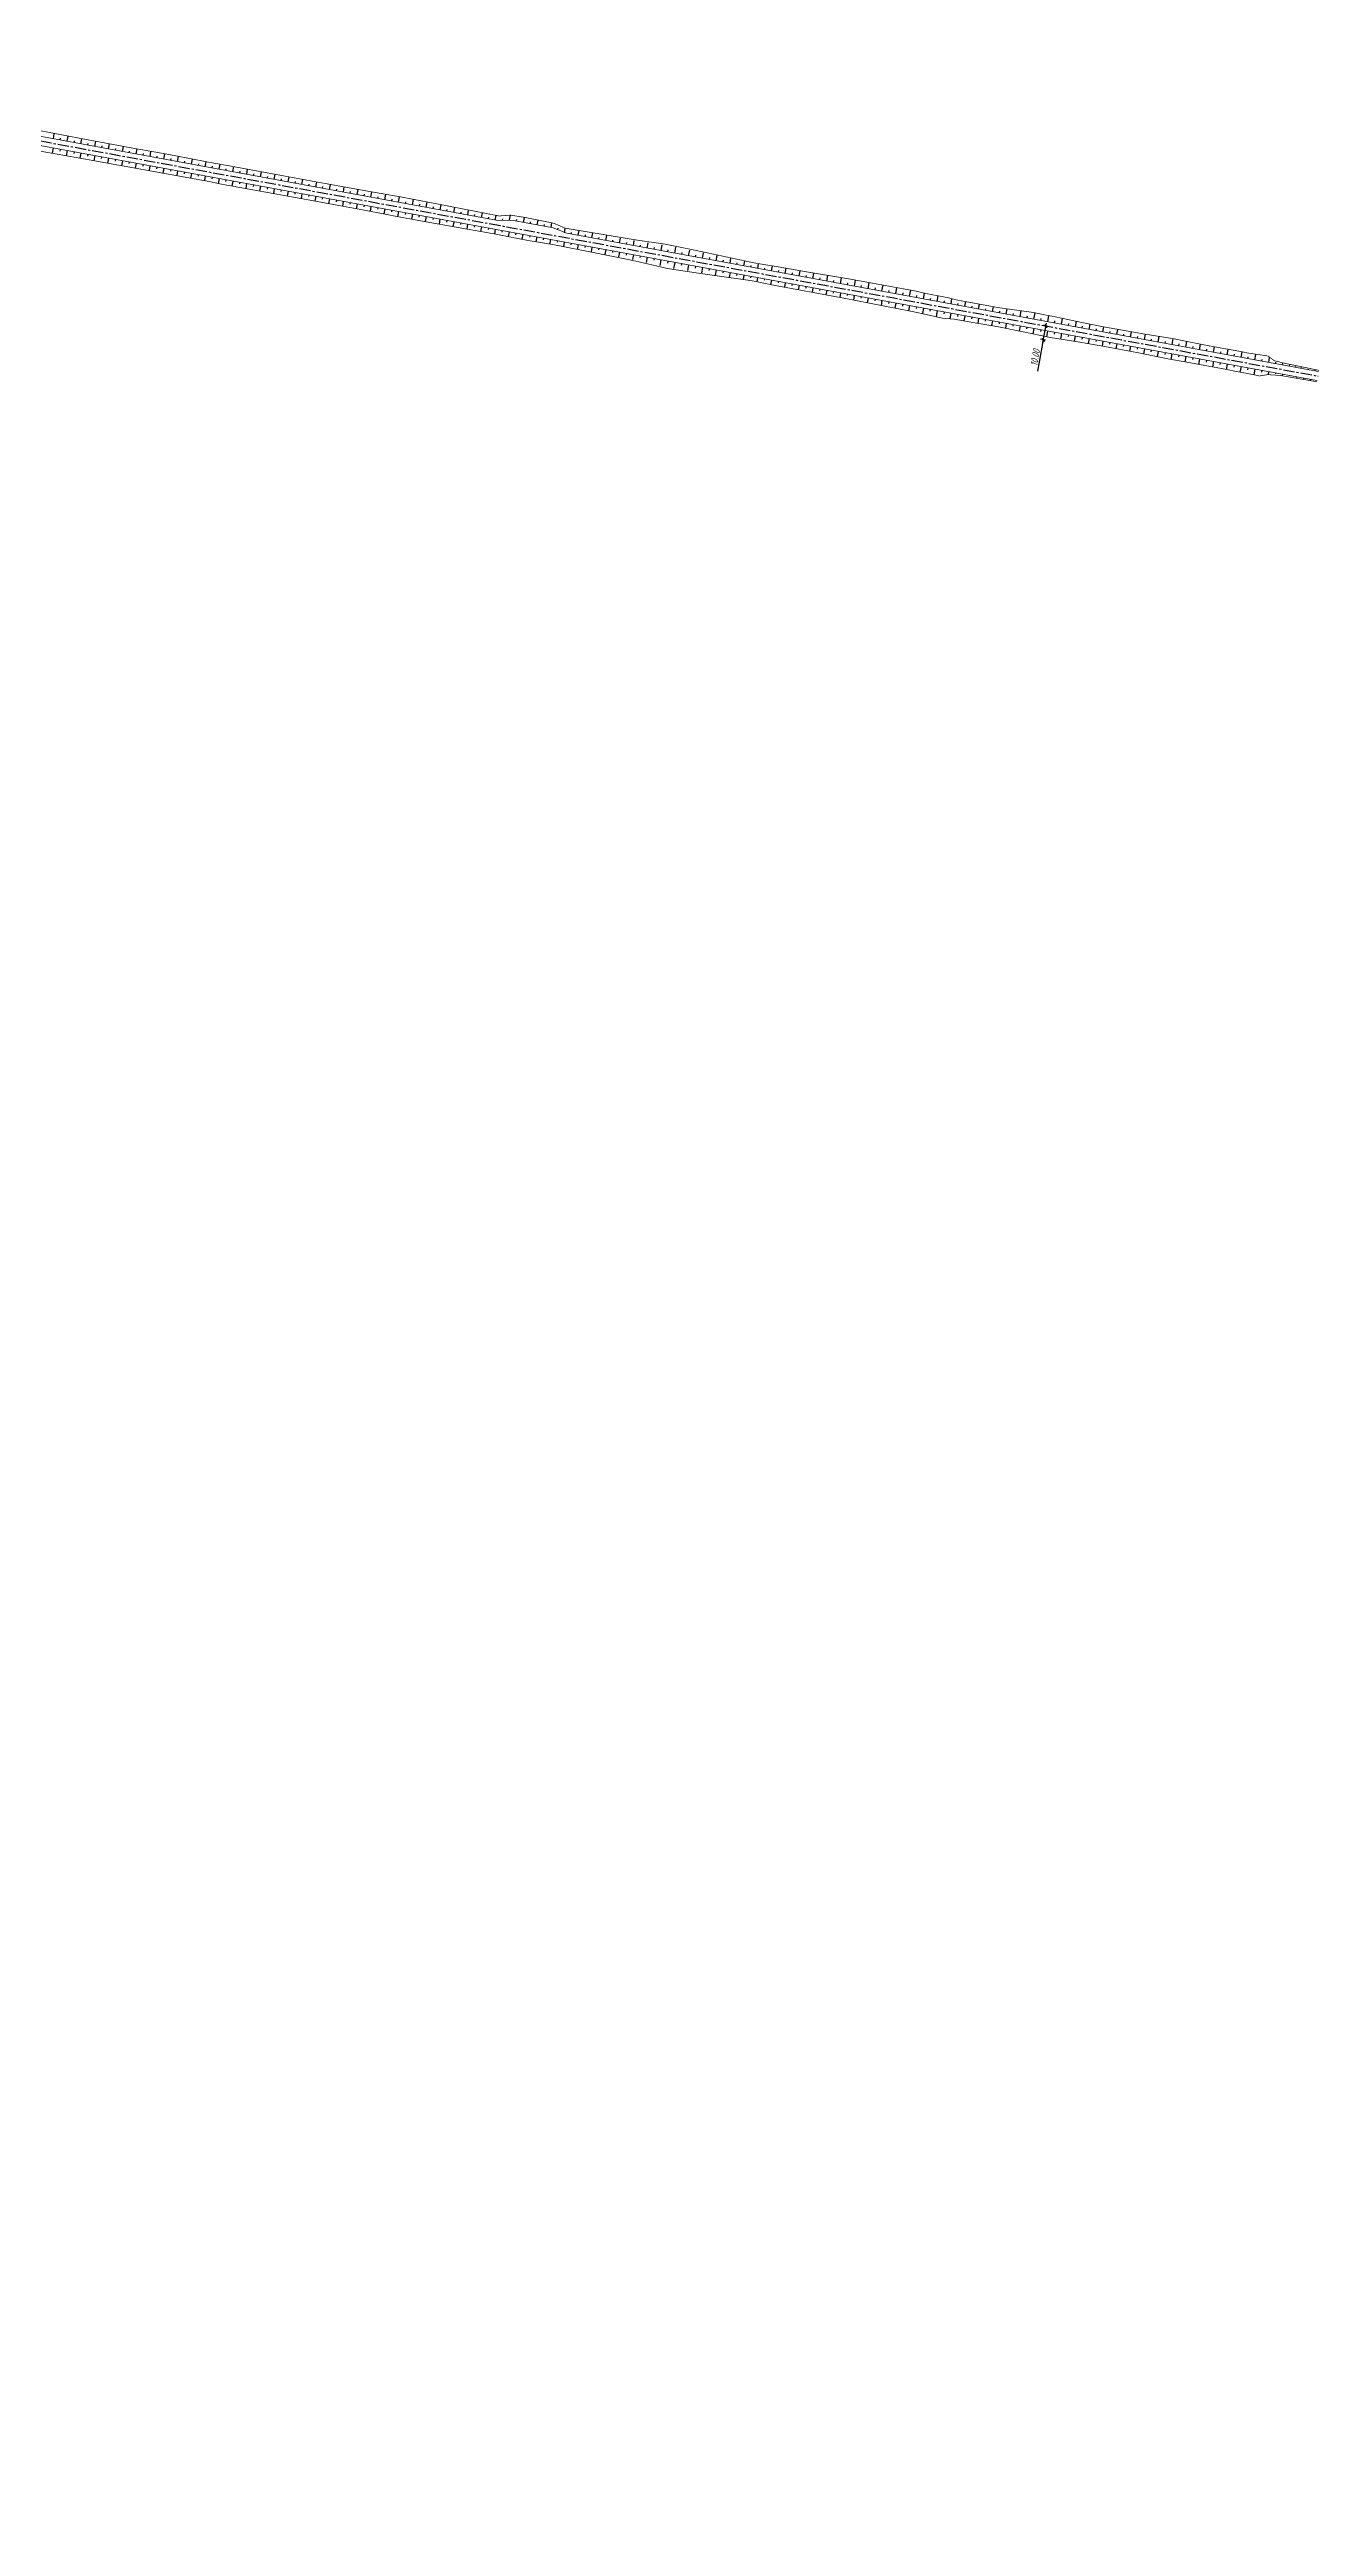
# Model space of a CAD drawing. Extents: x 5370511 to 5386565, y 1010429 to 1053793.
# Drawn here: x 5381201 to 5382105, y 1035850 to 1037614 of the extents above; entities that cross this region are included whole.
import ezdxf

# ---------------------------------------------------------------- set-up
doc = ezdxf.new("R2010")
doc.units = 0
doc.header["$PDMODE"] = 32
doc.header["$PDSIZE"] = 0.3
doc.linetypes.add('CONTI', pattern=[0])
doc.linetypes.add('осевая2', pattern=[12.5, 8, -1.5, 1.5, -1.5])
doc.layers.get('0').update_dxf_attribs({"linetype": 'CONTINUOUS'})
doc.layers.get('DEFPOINTS').update_dxf_attribs({"linetype": 'CONTINUOUS'})
for name, color, linetype in [('АД_ось', 7, 'CONTINUOUS'), ('АД_откосы', 7, 'CONTINUOUS'), ('АД_размеры', 7, 'CONTI')]:
    doc.layers.add(name, color=color, linetype=linetype)
doc.styles.add('ГОСТ', font='gost_ful.shx', dxfattribs={"oblique": 15})
doc.dimstyles.new('Модель М1000-Генплан', dxfattribs={"dimtxt": 1.25, "dimasz": 1, "dimexe": 0.5, "dimexo": 0, "dimgap": 0.5, "dimtad": 1, "dimzin": 0, "dimdsep": 46, "dimtxsty": 'ГОСТ', "dimblk": 'OBLIQUE', "dimcen": 0.09, "dimdle": 0.5, "dimaunit": 1, "dimadec": 0, "dimazin": 0, "dimtfac": 1, "dimtofl": 0, "dimtmove": 1, "dimatfit": 3, "dimldrblk": 'NONE', "dimfxl": 0.18, "dimtfill": 1, "dimtolj": 1, "dimtzin": 0, "dimarcsym": 0})

# ---------------------------------------------------------------- blocks, each defined once
blk = doc.blocks.new('_Oblique')
at = {"color": 0, "linetype": 'ByBlock', "lineweight": -2}
blk.add_line((-0.5, -0.5), (0.5, 0.5), dxfattribs=at)
blk = doc.blocks.new('*D31')
at = {"layer": 'DEFPOINTS', "color": 0, "lineweight": 15, "transparency": 16777216}
for p in [(5382122.4, 1037762), (5382123.8, 1037761.8)]:
    blk.add_point(p, dxfattribs=at)
at = {"layer": 'АД_размеры', "color": 0, "lineweight": -2, "transparency": 16777216}
for p, q in [((5382116.5, 1037729.8), (5382120.6, 1037752.2)), ((5382122, 1037752), (5382118.6, 1037752.6)), ((5382120.2, 1037750.3), (5382122.8, 1037764)), ((5382123.8, 1037761.8), (5382120.5, 1037762.4))]:
    blk.add_line(p, q, dxfattribs=at)
at = {"layer": 'АД_размеры', "color": 0, "lineweight": -2, "transparency": 16777216, "xscale": 2, "yscale": 2, "zscale": 2, "rotation": 79.4784803308566}
blk.add_blockref('_Oblique', (5382122.4, 1037762), dxfattribs=at)
at = {"layer": 'АД_размеры', "color": 0, "lineweight": 15, "transparency": 16777216, "insert": (5382114.7, 1037739.5), "char_height": 5, "attachment_point": 5, "rotation": 79.4785, "style": 'ГОСТ', "bg_fill": 3, "box_fill_scale": 1.1, "bg_fill_color": 256, "bg_fill_true_color": 13158600, "bg_fill_transparency": 0}
blk.add_mtext('\\A1;10.00', dxfattribs=at)
at = {"layer": 'DEFPOINTS', "color": 0, "lineweight": 15, "transparency": 16777216}
blk.add_point((5382122, 1037752), dxfattribs=at)
at = {"layer": 'АД_размеры', "color": 0, "lineweight": -2, "transparency": 16777216, "xscale": 2, "yscale": 2, "zscale": 2, "rotation": 259.4784803308566}
blk.add_blockref('_Oblique', (5382120.6, 1037752.2), dxfattribs=at)
blk = doc.blocks.new('_None')
blk = doc.blocks.new('ад_откосы')
at = {"layer": 'АД_ось', "color": 253, "linetype": 'осевая2'}
blk.add_lwpolyline([(5380299.712, 1034369.147), (5380299.712, 1034473.396), (5380299.712, 1034473.396, -0.15024045), (5380325.616, 1034557.659), (5380325.616, 1034557.659), (5380443.947, 1034731.93), (5380443.947, 1034731.93, 0.1044696), (5380467.424, 1034789.318), (5380467.424, 1034789.318), (5381039.51, 1037930.841), (5381039.51, 1037930.841, -0.41477634), (5381074.457, 1037954.97), (5381074.457, 1037954.97), (5382316.151, 1037726.387)], format="xyb", dxfattribs=at)
at = {"layer": 'АД_откосы', "color": 253, "const_width": 0.5}
for points in [[(5381363.657, 1037909.255), (5381439.493, 1037894.802), (5381461.911, 1037890.644), (5381469.714, 1037889.175), (5381496.226, 1037884.501), (5381520.996, 1037879.757), (5381529.25, 1037878.141), (5381539.632, 1037876.374), (5381599.328, 1037865.326), (5381636.203, 1037858.674), (5381658.662, 1037854.741), (5381661.459, 1037854.301), (5381690.868, 1037848.63), (5381731.421, 1037840.745), (5381733.102, 1037840.431), (5381741.072, 1037841.044), (5381750.946, 1037839.442), (5381771.941, 1037835.238), (5381780.033, 1037831.747), (5381795.628, 1037829.124), (5381829.36, 1037823.528), (5381839.259, 1037822.066), (5381850.623, 1037820.478), (5381868.794, 1037816.802), (5381888.362, 1037812.634), (5381911.039, 1037807.77), (5381916.501, 1037806.673), (5381931.231, 1037804.28), (5381953.685, 1037800.32), (5381982.348, 1037795.564), (5382029.716, 1037786.925), (5382036.979, 1037785.171), (5382037.314, 1037785.112), (5382052.056, 1037782.343), (5382059.08, 1037780.565), (5382087.849, 1037775.281), (5382089.385, 1037775.009), (5382113.166, 1037771.737), (5382122.734, 1037769.753), (5382126.144, 1037769.163), (5382128.057, 1037768.783), (5382146.13, 1037764.941), (5382150.369, 1037764.051), (5382163.809, 1037761.39), (5382190.751, 1037756.621), (5382213.335, 1037752.982), (5382226.337, 1037750.314), (5382234.461, 1037748.707), (5382248.738, 1037746.065), (5382254.916, 1037744.991), (5382259.974, 1037744.078), (5382263.023, 1037743.46), (5382266.067, 1037742.822), (5382280.572, 1037740.672), (5382284.803, 1037737.412), (5382291.101, 1037735.764), (5382316.901, 1037730.461)], [(5381398.712, 1037887.912), (5381436.98, 1037881.148), (5381518.538, 1037866.406), (5381526.817, 1037864.922), (5381529.578, 1037864.293), (5381533.862, 1037863.371), (5381535.334, 1037863.079), (5381537.121, 1037862.738), (5381596.865, 1037851.948), (5381618.116, 1037848.022), (5381633.719, 1037845.179), (5381656.111, 1037840.881), (5381658.883, 1037840.312), (5381688.345, 1037834.927), (5381729.03, 1037827.761), (5381732.088, 1037827.19), (5381747.253, 1037824.179), (5381754.469, 1037822.833), (5381771.325, 1037820.061), (5381793.168, 1037815.764), (5381825.325, 1037809.328), (5381830.935, 1037808.103), (5381840.817, 1037805.832), (5381847.34, 1037804.325), (5381852.532, 1037803.043), (5381878.45, 1037799.15), (5381908.672, 1037794.913), (5381914.18, 1037794.067), (5381928.796, 1037791.054), (5381979.782, 1037781.629), (5382027.042, 1037772.399), (5382034.343, 1037770.854), (5382034.675, 1037770.778), (5382049.32, 1037767.482), (5382056.585, 1037767.014), (5382067.282, 1037765.08), (5382085.408, 1037762.025), (5382086.955, 1037761.81), (5382110.455, 1037757.016), (5382125.319, 1037753.91), (5382143.566, 1037751.017), (5382147.838, 1037750.306), (5382161.339, 1037747.973), (5382188.237, 1037742.965), (5382210.651, 1037738.398), (5382223.726, 1037736.13), (5382231.862, 1037734.594), (5382238, 1037733.523), (5382252.315, 1037730.862), (5382257.343, 1037729.785), (5382263.462, 1037728.671), (5382270.41, 1037727.363), (5382274.339, 1037726.461), (5382280.404, 1037727.408), (5382289.135, 1037726.841), (5382315.406, 1037722.342)]]:
    blk.add_lwpolyline(points, dxfattribs=at)
for points in [[(5380644.849, 1035781.761), (5380725.47, 1036224.48), (5380725.294, 1036234.677), (5380730.669, 1036264.191), (5380734.428, 1036273.671), (5380832.966, 1036814.772), (5380832.789, 1036824.969), (5380838.164, 1036854.483), (5380841.923, 1036863.963), (5380940.461, 1037405.064), (5380940.285, 1037415.261), (5380945.659, 1037444.776), (5380949.419, 1037454.255), (5381036.313, 1037931.423, -0.41477634), (5381075.045, 1037958.167), (5381141.728, 1037945.891), (5381151.925, 1037946.047), (5381181.429, 1037940.616), (5381190.901, 1037936.839), (5381731.812, 1037837.262), (5381742.009, 1037837.419), (5381771.513, 1037831.987), (5381780.986, 1037828.21), (5382316.738, 1037729.576)], [(5380302.962, 1034369.147), (5380302.962, 1034473.396, -0.15024045), (5380328.304, 1034555.833), (5380446.636, 1034730.104, 0.1044696), (5380470.621, 1034788.736), (5381042.708, 1037930.259, -0.41477634), (5381073.868, 1037951.774), (5382315.561, 1037723.184)]]:
    blk.add_lwpolyline(points, format="xyb", dxfattribs=at)
at = {"layer": 'АД_откосы', "color": 253}
for points in [[(5381415.507, 1037888.856), (5381414.81, 1037885.066)], [(5381415.544, 1037895.459), (5381416.239, 1037899.234)], [(5381420.461, 1037894.553), (5381420.693, 1037895.812)], [(5381425.379, 1037893.648), (5381426.062, 1037897.362)], [(5381430.296, 1037892.743), (5381430.524, 1037893.981)], [(5381435.213, 1037891.838), (5381435.886, 1037895.489)], [(5381440.131, 1037890.932), (5381440.355, 1037892.15)], [(5381445.048, 1037890.027), (5381445.715, 1037893.648)], [(5381449.966, 1037889.122), (5381450.188, 1037890.329)], [(5381454.883, 1037888.217), (5381455.547, 1037891.824)], [(5381459.8, 1037887.311), (5381460.022, 1037888.514)], [(5381464.718, 1037886.406), (5381465.378, 1037889.991)], [(5381420.425, 1037887.951), (5381420.192, 1037886.688)], [(5381425.342, 1037887.046), (5381424.657, 1037883.326)], [(5381430.26, 1037886.14), (5381430.031, 1037884.9)], [(5381435.177, 1037885.235), (5381434.505, 1037881.586)], [(5381440.094, 1037884.33), (5381439.87, 1037883.113)], [(5381445.012, 1037883.424), (5381444.347, 1037879.816)], [(5381449.929, 1037882.519), (5381449.708, 1037881.316)], [(5381454.846, 1037881.614), (5381454.188, 1037878.038)], [(5381459.764, 1037880.709), (5381459.544, 1037879.516)], [(5381464.681, 1037879.803), (5381464.029, 1037876.259)], [(5381469.598, 1037878.898), (5381469.381, 1037877.717)], [(5381469.635, 1037885.501), (5381469.855, 1037886.696)], [(5381474.516, 1037877.993), (5381473.869, 1037874.48)], [(5381474.552, 1037884.595), (5381475.217, 1037888.205)], [(5381479.433, 1037877.087), (5381479.218, 1037875.917)], [(5381479.47, 1037883.69), (5381479.691, 1037884.893)], [(5381484.351, 1037876.182), (5381483.71, 1037872.701)], [(5381484.387, 1037882.785), (5381485.065, 1037886.468)], [(5381489.268, 1037875.277), (5381489.054, 1037874.117)], [(5381489.304, 1037881.879), (5381489.531, 1037883.107)], [(5381494.185, 1037874.372), (5381493.55, 1037870.922)], [(5381494.222, 1037880.974), (5381494.914, 1037884.732)], [(5381499.103, 1037873.466), (5381498.891, 1037872.317)], [(5381499.139, 1037880.069), (5381499.37, 1037881.322)], [(5381504.02, 1037872.561), (5381503.391, 1037869.144)], [(5381504.057, 1037879.164), (5381504.739, 1037882.87)], [(5381508.937, 1037871.656), (5381508.728, 1037870.517)], [(5381508.974, 1037878.258), (5381509.201, 1037879.494)], [(5381513.891, 1037877.353), (5381514.561, 1037880.99)], [(5381518.809, 1037876.448), (5381519.032, 1037877.66)], [(5381523.726, 1037875.542), (5381524.38, 1037879.095)], [(5381528.643, 1037874.637), (5381528.861, 1037875.821)], [(5381533.561, 1037873.732), (5381534.217, 1037877.296)], [(5381538.478, 1037872.827), (5381538.697, 1037874.015)], [(5381543.395, 1037871.921), (5381544.064, 1037875.554)], [(5381548.313, 1037871.016), (5381548.536, 1037872.227)], [(5381553.23, 1037870.111), (5381553.897, 1037873.734)], [(5381563.065, 1037868.3), (5381563.73, 1037871.914)], [(5381513.855, 1037870.751), (5381513.231, 1037867.365)], [(5381518.772, 1037869.845), (5381518.564, 1037868.717)], [(5381523.689, 1037868.94), (5381523.073, 1037865.593)], [(5381528.607, 1037868.035), (5381528.401, 1037866.919)], [(5381533.524, 1037867.129), (5381532.871, 1037863.584)], [(5381538.442, 1037866.224), (5381538.224, 1037865.042)], [(5381543.359, 1037865.319), (5381542.698, 1037861.731)], [(5381548.276, 1037864.413), (5381548.056, 1037863.218)], [(5381553.194, 1037863.508), (5381552.539, 1037859.954)], [(5381558.111, 1037862.603), (5381557.893, 1037861.418)], [(5381558.147, 1037869.206), (5381558.37, 1037870.413)], [(5381563.028, 1037861.698), (5381562.38, 1037858.176)], [(5381567.946, 1037860.792), (5381567.73, 1037859.619)], [(5381567.982, 1037867.395), (5381568.204, 1037868.6)], [(5381572.863, 1037859.887), (5381572.221, 1037856.399)], [(5381572.9, 1037866.489), (5381573.563, 1037870.095)], [(5381577.78, 1037858.982), (5381577.566, 1037857.819)], [(5381577.817, 1037865.584), (5381578.038, 1037866.786)], [(5381582.698, 1037858.077), (5381582.062, 1037854.622)], [(5381582.734, 1037864.679), (5381583.396, 1037868.275)], [(5381587.615, 1037857.171), (5381587.403, 1037856.02)], [(5381587.652, 1037863.774), (5381587.872, 1037864.972)], [(5381592.532, 1037856.266), (5381591.903, 1037852.844)], [(5381592.569, 1037862.868), (5381593.229, 1037866.455)], [(5381597.45, 1037855.361), (5381597.24, 1037854.22)], [(5381597.486, 1037861.963), (5381597.707, 1037863.159)], [(5381602.367, 1037854.455), (5381601.74, 1037851.047)], [(5381602.404, 1037861.058), (5381603.065, 1037864.652)], [(5381607.285, 1037853.55), (5381607.075, 1037852.414)], [(5381607.321, 1037860.153), (5381607.542, 1037861.351)], [(5381612.239, 1037859.247), (5381612.907, 1037862.877)], [(5381617.156, 1037858.342), (5381617.379, 1037859.552)], [(5381622.073, 1037857.437), (5381622.748, 1037861.101)], [(5381626.991, 1037856.531), (5381627.215, 1037857.753)], [(5381631.908, 1037855.626), (5381632.589, 1037859.326)], [(5381636.825, 1037854.721), (5381637.052, 1037855.954)], [(5381641.743, 1037853.816), (5381642.436, 1037857.582)], [(5381646.66, 1037852.91), (5381646.891, 1037854.166)], [(5381651.577, 1037852.005), (5381652.287, 1037855.858)], [(5381661.412, 1037850.194), (5381662.144, 1037854.169)], [(5381612.202, 1037852.645), (5381611.573, 1037849.231)], [(5381617.119, 1037851.739), (5381616.91, 1037850.601)], [(5381622.037, 1037850.834), (5381621.408, 1037847.422)], [(5381626.954, 1037849.929), (5381626.745, 1037848.791)], [(5381631.871, 1037849.024), (5381631.246, 1037845.629)], [(5381636.789, 1037848.118), (5381636.58, 1037846.987)], [(5381641.706, 1037847.213), (5381641.072, 1037843.767)], [(5381646.624, 1037846.308), (5381646.412, 1037845.159)], [(5381651.541, 1037845.402), (5381650.893, 1037841.883)], [(5381656.458, 1037844.497), (5381656.242, 1037843.324)], [(5381656.495, 1037851.1), (5381656.731, 1037852.384)], [(5381661.376, 1037843.592), (5381660.71, 1037839.978)], [(5381666.293, 1037842.687), (5381666.071, 1037841.482)], [(5381666.329, 1037849.289), (5381666.573, 1037850.614)], [(5381671.21, 1037841.781), (5381670.547, 1037838.18)], [(5381671.247, 1037848.384), (5381671.963, 1037852.275)], [(5381676.128, 1037840.876), (5381675.907, 1037839.676)], [(5381676.164, 1037847.478), (5381676.403, 1037848.776)], [(5381681.045, 1037839.971), (5381680.384, 1037836.382)], [(5381681.082, 1037846.573), (5381681.783, 1037850.382)], [(5381685.962, 1037839.066), (5381685.742, 1037837.869)], [(5381685.999, 1037845.668), (5381686.233, 1037846.937)], [(5381690.88, 1037838.16), (5381690.224, 1037834.596)], [(5381690.916, 1037844.763), (5381691.602, 1037848.488)], [(5381695.797, 1037837.255), (5381695.578, 1037836.067)], [(5381695.834, 1037843.857), (5381696.062, 1037845.099)], [(5381700.714, 1037836.35), (5381700.072, 1037832.861)], [(5381700.751, 1037842.952), (5381701.419, 1037846.579)], [(5381705.668, 1037842.047), (5381705.891, 1037843.256)], [(5381710.586, 1037841.142), (5381711.235, 1037844.67)], [(5381715.503, 1037840.236), (5381715.72, 1037841.412)], [(5381720.42, 1037839.331), (5381721.052, 1037842.761)], [(5381725.338, 1037838.426), (5381725.548, 1037839.569)], [(5381730.255, 1037837.52), (5381730.869, 1037840.852)], [(5381735.384, 1037837.331), (5381735.588, 1037838.441)], [(5381740.443, 1037837.628), (5381741.072, 1037841.044)], [(5381745.375, 1037836.793), (5381745.584, 1037837.931)], [(5381750.292, 1037835.887), (5381750.946, 1037839.442)], [(5381755.209, 1037834.982), (5381755.427, 1037836.167)], [(5381760.127, 1037834.077), (5381760.757, 1037837.503)], [(5381769.961, 1037832.266), (5381770.559, 1037835.512)], [(5381705.632, 1037835.444), (5381705.418, 1037834.282)], [(5381710.549, 1037834.539), (5381709.921, 1037831.127)], [(5381715.467, 1037833.634), (5381715.257, 1037832.496)], [(5381720.384, 1037832.728), (5381719.77, 1037829.392)], [(5381725.301, 1037831.823), (5381725.097, 1037830.711)], [(5381730.219, 1037830.918), (5381729.617, 1037827.651)], [(5381735.136, 1037830.013), (5381734.936, 1037828.924)], [(5381740.053, 1037829.107), (5381739.432, 1037825.732)], [(5381744.971, 1037828.202), (5381744.764, 1037827.077)], [(5381749.888, 1037827.297), (5381749.246, 1037823.807)], [(5381754.805, 1037826.391), (5381754.591, 1037825.228)], [(5381759.723, 1037825.486), (5381759.094, 1037822.072)], [(5381764.64, 1037824.581), (5381764.431, 1037823.443)], [(5381765.044, 1037833.171), (5381765.254, 1037834.314)], [(5381769.558, 1037823.676), (5381768.964, 1037820.449)], [(5381774.475, 1037822.77), (5381774.277, 1037821.695)], [(5381774.749, 1037830.664), (5381774.948, 1037831.746)], [(5381779.392, 1037821.865), (5381778.79, 1037818.592)], [(5381779.429, 1037828.467), (5381780.033, 1037831.747)], [(5381784.31, 1037820.96), (5381784.109, 1037819.869)], [(5381784.346, 1037827.562), (5381784.547, 1037828.655)], [(5381789.227, 1037820.054), (5381788.603, 1037816.662)], [(5381789.264, 1037826.657), (5381789.895, 1037830.088)], [(5381794.144, 1037819.149), (5381793.936, 1037818.018)], [(5381794.181, 1037825.752), (5381794.391, 1037826.895)], [(5381799.062, 1037818.244), (5381798.429, 1037814.807)], [(5381799.098, 1037824.846), (5381799.746, 1037828.364)], [(5381804.016, 1037823.941), (5381804.231, 1037825.113)], [(5381808.933, 1037823.036), (5381809.579, 1037826.548)], [(5381813.85, 1037822.131), (5381814.066, 1037823.301)], [(5381818.768, 1037821.225), (5381819.413, 1037824.731)], [(5381823.685, 1037820.32), (5381823.9, 1037821.489)], [(5381828.602, 1037819.415), (5381829.249, 1037822.928)], [(5381833.52, 1037818.509), (5381833.735, 1037819.68)], [(5381838.437, 1037817.604), (5381839.13, 1037821.367)], [(5381843.354, 1037816.699), (5381843.585, 1037817.953)], [(5381848.272, 1037815.793), (5381849.028, 1037819.902)], [(5381858.107, 1037813.983), (5381858.878, 1037818.171)], [(5381803.979, 1037817.338), (5381803.768, 1037816.193)], [(5381808.896, 1037816.433), (5381808.267, 1037813.016)], [(5381813.814, 1037815.528), (5381813.604, 1037814.389)], [(5381818.731, 1037814.623), (5381818.106, 1037811.226)], [(5381823.649, 1037813.717), (5381823.44, 1037812.585)], [(5381828.566, 1037812.812), (5381827.937, 1037809.395)], [(5381833.483, 1037811.907), (5381833.274, 1037810.768)], [(5381838.401, 1037811.002), (5381837.714, 1037807.271)], [(5381843.318, 1037810.096), (5381843.089, 1037808.853)], [(5381848.235, 1037809.191), (5381847.476, 1037805.069)], [(5381853.153, 1037808.286), (5381852.9, 1037806.912)], [(5381853.189, 1037814.888), (5381853.441, 1037816.258)], [(5381858.07, 1037807.38), (5381857.278, 1037803.077)], [(5381862.987, 1037806.475), (5381862.723, 1037805.041)], [(5381863.024, 1037813.078), (5381863.281, 1037814.474)], [(5381867.905, 1037805.57), (5381867.151, 1037801.476)], [(5381867.941, 1037812.172), (5381868.68, 1037816.184)], [(5381872.822, 1037804.665), (5381872.571, 1037803.3)], [(5381872.859, 1037811.267), (5381873.105, 1037812.604)], [(5381877.739, 1037803.759), (5381877.024, 1037799.875)], [(5381877.776, 1037810.362), (5381878.482, 1037814.197)], [(5381882.657, 1037802.854), (5381882.419, 1037801.559)], [(5381882.693, 1037809.457), (5381882.929, 1037810.735)], [(5381887.574, 1037801.949), (5381886.906, 1037798.32)], [(5381887.611, 1037808.551), (5381888.292, 1037812.25)], [(5381892.492, 1037801.043), (5381892.269, 1037799.834)], [(5381892.528, 1037807.646), (5381892.755, 1037808.879)], [(5381897.446, 1037806.741), (5381898.104, 1037810.318)], [(5381902.363, 1037805.835), (5381902.582, 1037807.028)], [(5381907.28, 1037804.93), (5381907.916, 1037808.385)], [(5381912.198, 1037804.025), (5381912.41, 1037805.176)], [(5381917.115, 1037803.119), (5381917.732, 1037806.473)], [(5381922.032, 1037802.214), (5381922.238, 1037803.332)], [(5381926.95, 1037801.309), (5381927.605, 1037804.869)], [(5381931.867, 1037800.404), (5381932.086, 1037801.59)], [(5381936.784, 1037799.498), (5381937.462, 1037803.181)], [(5381946.619, 1037797.688), (5381947.311, 1037801.444)], [(5381897.409, 1037800.138), (5381896.79, 1037796.773)], [(5381902.326, 1037799.233), (5381902.12, 1037798.111)], [(5381907.244, 1037798.327), (5381906.673, 1037795.226)], [(5381912.161, 1037797.422), (5381911.971, 1037796.389)], [(5381917.078, 1037796.517), (5381916.538, 1037793.581)], [(5381921.996, 1037795.612), (5381921.816, 1037794.633)], [(5381926.913, 1037794.706), (5381926.334, 1037791.562)], [(5381931.831, 1037793.801), (5381931.638, 1037792.753)], [(5381936.748, 1037792.896), (5381936.158, 1037789.693)], [(5381941.665, 1037791.991), (5381941.469, 1037790.923)], [(5381941.702, 1037798.593), (5381941.928, 1037799.821)], [(5381946.583, 1037791.085), (5381945.992, 1037787.875)], [(5381951.5, 1037790.18), (5381951.303, 1037789.11)], [(5381951.536, 1037796.782), (5381951.767, 1037798.035)], [(5381956.417, 1037789.275), (5381955.825, 1037786.057)], [(5381956.454, 1037795.877), (5381957.165, 1037799.742)], [(5381961.335, 1037788.369), (5381961.137, 1037787.297)], [(5381961.371, 1037794.972), (5381961.608, 1037796.26)], [(5381966.252, 1037787.464), (5381965.658, 1037784.24)], [(5381966.289, 1037794.067), (5381967.032, 1037798.105)], [(5381971.169, 1037786.559), (5381970.972, 1037785.484)], [(5381971.206, 1037793.161), (5381971.454, 1037794.508)], [(5381976.087, 1037785.653), (5381975.492, 1037782.422)], [(5381976.123, 1037792.256), (5381976.899, 1037796.468)], [(5381981.004, 1037784.748), (5381980.806, 1037783.671)], [(5381981.041, 1037791.351), (5381981.299, 1037792.755)], [(5381985.922, 1037783.843), (5381985.315, 1037780.548)], [(5381985.958, 1037790.446), (5381986.752, 1037794.76)], [(5381990.839, 1037782.938), (5381990.637, 1037781.839)], [(5381990.875, 1037789.54), (5381991.14, 1037790.978)], [(5381995.793, 1037788.635), (5381996.59, 1037792.966)], [(5382000.71, 1037787.729), (5382000.976, 1037789.173)], [(5382005.627, 1037786.824), (5382006.428, 1037791.172)], [(5382010.545, 1037785.919), (5382010.812, 1037787.368)], [(5382015.462, 1037785.014), (5382016.266, 1037789.378)], [(5382020.38, 1037784.108), (5382020.647, 1037785.563)], [(5382025.297, 1037783.203), (5382026.103, 1037787.583)], [(5382030.214, 1037782.298), (5382030.483, 1037783.758)], [(5382035.132, 1037781.393), (5382035.876, 1037785.437)], [(5382044.966, 1037779.582), (5382045.695, 1037783.538)], [(5381995.756, 1037782.032), (5381995.13, 1037778.631)], [(5382000.674, 1037781.127), (5382000.465, 1037779.994)], [(5382005.591, 1037780.222), (5382004.945, 1037776.714)], [(5382010.508, 1037779.316), (5382010.293, 1037778.147)], [(5382015.426, 1037778.411), (5382014.76, 1037774.797)], [(5382020.343, 1037777.506), (5382020.121, 1037776.301)], [(5382025.26, 1037776.601), (5382024.576, 1037772.88)], [(5382030.178, 1037775.695), (5382029.949, 1037774.455)], [(5382035.095, 1037774.79), (5382034.369, 1037770.848)], [(5382040.012, 1037773.885), (5382039.771, 1037772.571)], [(5382040.049, 1037780.487), (5382040.297, 1037781.835)], [(5382044.93, 1037772.98), (5382044.133, 1037768.649)], [(5382049.847, 1037772.074), (5382049.582, 1037770.631)], [(5382049.884, 1037778.677), (5382050.126, 1037779.995)], [(5382054.765, 1037771.169), (5382054.03, 1037767.179)], [(5382054.801, 1037777.771), (5382055.483, 1037781.476)], [(5382059.682, 1037770.264), (5382059.437, 1037768.934)], [(5382059.719, 1037776.866), (5382059.946, 1037778.101)], [(5382064.599, 1037769.358), (5382063.923, 1037765.687)], [(5382064.636, 1037775.961), (5382065.274, 1037779.427)], [(5382069.517, 1037768.453), (5382069.291, 1037767.229)], [(5382069.553, 1037775.056), (5382069.766, 1037776.211)], [(5382074.434, 1037767.548), (5382073.778, 1037763.985)], [(5382074.471, 1037774.15), (5382075.109, 1037777.621)], [(5382079.351, 1037766.642), (5382079.133, 1037765.455)], [(5382079.388, 1037773.245), (5382079.601, 1037774.402)], [(5382084.269, 1037765.737), (5382083.64, 1037762.323)], [(5382084.305, 1037772.34), (5382084.945, 1037775.814)], [(5382089.223, 1037771.434), (5382089.436, 1037772.592)], [(5382094.14, 1037770.529), (5382094.827, 1037774.26)], [(5382099.057, 1037769.624), (5382099.286, 1037770.868)], [(5382103.975, 1037768.718), (5382104.744, 1037772.896)], [(5382108.892, 1037767.813), (5382109.148, 1037769.206)], [(5382113.809, 1037766.908), (5382114.642, 1037771.431)], [(5382118.727, 1037766.003), (5382119.004, 1037767.51)], [(5382123.644, 1037765.097), (5382124.447, 1037769.457)], [(5382128.562, 1037764.192), (5382128.829, 1037765.645)], [(5382133.479, 1037763.287), (5382134.248, 1037767.467)], [(5382143.314, 1037761.476), (5382144.033, 1037765.386)], [(5382089.186, 1037764.832), (5382088.977, 1037763.694)], [(5382094.104, 1037763.927), (5382093.469, 1037760.481)], [(5382099.021, 1037763.021), (5382098.809, 1037761.873)], [(5382103.938, 1037762.116), (5382103.269, 1037758.482)], [(5382108.856, 1037761.211), (5382108.633, 1037759.999)], [(5382113.773, 1037760.306), (5382113.067, 1037756.47)], [(5382118.69, 1037759.4), (5382118.455, 1037758.122)], [(5382123.608, 1037758.495), (5382122.858, 1037754.424)], [(5382128.525, 1037757.59), (5382128.275, 1037756.233)], [(5382133.442, 1037756.684), (5382132.716, 1037752.737)], [(5382138.36, 1037755.779), (5382138.118, 1037754.463)], [(5382138.396, 1037762.382), (5382138.653, 1037763.775)], [(5382143.277, 1037754.874), (5382142.595, 1037751.171)], [(5382148.194, 1037753.968), (5382147.967, 1037752.734)], [(5382148.231, 1037760.571), (5382148.471, 1037761.874)], [(5382153.112, 1037753.063), (5382152.457, 1037749.507)], [(5382153.148, 1037759.666), (5382153.829, 1037763.365)], [(5382158.029, 1037752.158), (5382157.811, 1037750.973)], [(5382158.066, 1037758.76), (5382158.293, 1037759.994)], [(5382162.947, 1037751.253), (5382162.309, 1037747.792)], [(5382162.983, 1037757.855), (5382163.64, 1037761.424)], [(5382167.864, 1037750.347), (5382167.652, 1037749.194)], [(5382167.901, 1037756.95), (5382168.119, 1037758.139)], [(5382172.781, 1037749.442), (5382172.14, 1037745.962)], [(5382172.818, 1037756.044), (5382173.487, 1037759.677)], [(5382177.699, 1037748.537), (5382177.485, 1037747.377)], [(5382177.735, 1037755.139), (5382177.958, 1037756.35)], [(5382182.616, 1037747.631), (5382181.972, 1037744.131)], [(5382182.653, 1037754.234), (5382183.334, 1037757.934)], [(5382187.57, 1037753.329), (5382187.797, 1037754.562)], [(5382192.487, 1037752.423), (5382193.188, 1037756.228)], [(5382197.405, 1037751.518), (5382197.638, 1037752.786)], [(5382202.322, 1037750.613), (5382203.063, 1037754.637)], [(5382207.239, 1037749.707), (5382207.486, 1037751.049)], [(5382212.157, 1037748.802), (5382212.938, 1037753.046)], [(5382217.074, 1037747.897), (5382217.334, 1037749.311)], [(5382221.991, 1037746.992), (5382222.739, 1037751.052)], [(5382226.909, 1037746.086), (5382227.158, 1037747.44)], [(5382231.826, 1037745.181), (5382232.545, 1037749.086)], [(5382187.533, 1037746.726), (5382187.319, 1037745.559)], [(5382192.451, 1037745.821), (5382191.792, 1037742.24)], [(5382197.368, 1037744.916), (5382197.148, 1037743.722)], [(5382202.286, 1037744.01), (5382201.592, 1037740.244)], [(5382207.203, 1037743.105), (5382206.972, 1037741.849)], [(5382212.12, 1037742.2), (5382211.396, 1037738.269)], [(5382217.038, 1037741.295), (5382216.796, 1037739.984)], [(5382221.955, 1037740.389), (5382221.25, 1037736.56)], [(5382226.872, 1037739.484), (5382226.637, 1037738.207)], [(5382231.79, 1037738.578), (5382231.083, 1037734.741)], [(5382236.707, 1037737.673), (5382236.472, 1037736.394)], [(5382236.744, 1037744.276), (5382236.983, 1037745.577)], [(5382241.624, 1037736.768), (5382240.927, 1037732.979)], [(5382241.661, 1037743.371), (5382242.374, 1037747.243)], [(5382246.542, 1037735.863), (5382246.309, 1037734.599)], [(5382246.578, 1037742.465), (5382246.816, 1037743.756)], [(5382251.459, 1037734.957), (5382250.758, 1037731.151)], [(5382251.496, 1037741.56), (5382252.214, 1037745.461)], [(5382256.376, 1037734.052), (5382256.143, 1037732.783)], [(5382256.413, 1037740.655), (5382256.652, 1037741.955)], [(5382261.294, 1037733.147), (5382260.567, 1037729.198)], [(5382261.33, 1037739.749), (5382262.05, 1037743.657)], [(5382266.211, 1037732.242), (5382265.969, 1037730.925)], [(5382266.248, 1037738.844), (5382266.488, 1037740.147)], [(5382271.129, 1037731.336), (5382270.397, 1037727.365)], [(5382271.165, 1037737.939), (5382271.864, 1037741.737)], [(5382276.046, 1037730.431), (5382275.802, 1037729.107)], [(5382276.082, 1037737.033), (5382276.316, 1037738.3)], [(5382281, 1037736.128), (5382281.563, 1037739.925)], [(5382285.917, 1037735.223), (5382286.106, 1037736.25)], [(5382290.834, 1037734.318), (5382291.101, 1037735.764)], [(5382295.752, 1037733.412), (5382295.986, 1037734.686)], [(5382300.136, 1037732.784), (5382300.235, 1037733.351)], [(5382304.242, 1037731.926), (5382304.418, 1037732.938)], [(5382309.167, 1037731.068), (5382309.254, 1037731.562)], [(5382314.093, 1037730.21), (5382314.251, 1037731.117)], [(5382280.963, 1037729.526), (5382280.636, 1037727.861)], [(5382285.881, 1037728.62), (5382285.757, 1037727.947)], [(5382290.798, 1037727.715), (5382290.591, 1037726.592)], [(5382296.015, 1037726.782), (5382295.911, 1037726.216)], [(5382300.932, 1037725.877), (5382300.746, 1037724.867)], [(5382305.849, 1037724.972), (5382305.759, 1037724.478)], [(5382310.767, 1037724.066), (5382310.6, 1037723.16)]]:
    blk.add_lwpolyline(points, dxfattribs=at)
at = {"layer": 'АД_размеры', "color": 253, "lineweight": 15}
dim = blk.add_linear_dim(base=(5382122.44, 1037762.049), p1=(5382121.992, 1037751.964), p2=(5382123.817, 1037761.793), angle=79.47848, dimstyle='Модель М1000-Генплан', override={"dimtxt": 5, "dimasz": 2, "dimexe": 2, "dimgap": 1, "dimdle": 2, "dimtfill": 1}, dxfattribs=at)
dim.commit()
dim.dimension.update_dxf_attribs({"geometry": '*D31', "text_midpoint": (5382120.003, 1037738.528), "dimtype": 161})

msp = doc.modelspace()

# ---------------------------------------------------------------- block references
at = {"layer": 'АД_откосы', "color": 253}
msp.add_blockref('ад_откосы', (-212.264, -344.806), dxfattribs=at)

doc.saveas('drawing.dxf')
